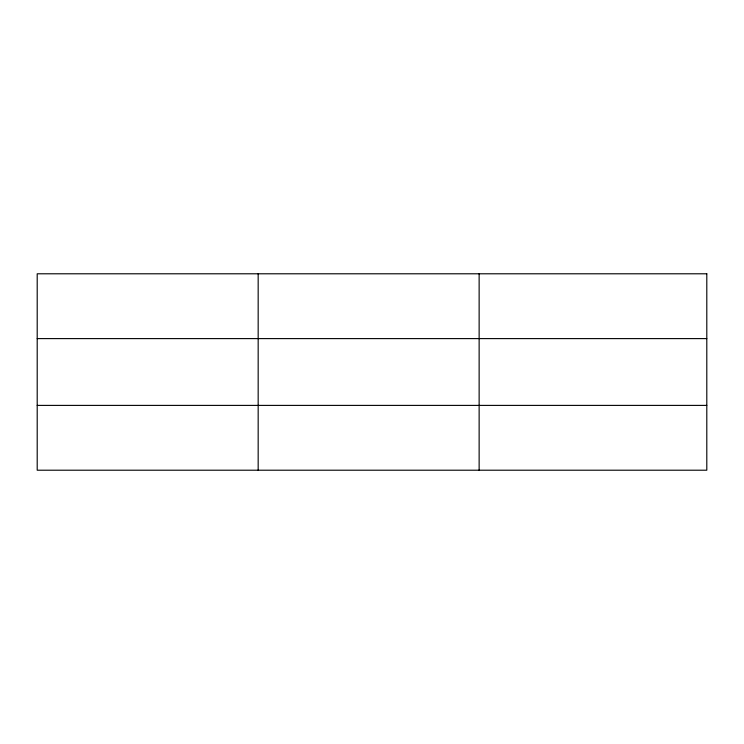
<?xml version="1.0" encoding="UTF-8"?>
<svg xmlns="http://www.w3.org/2000/svg" width="744" height="744" viewBox="0 0 744 744"><rect width="100%" height="100%" fill="white"/><g stroke="black" fill="none" stroke-linecap="round" stroke-linejoin="round"><path stroke-width="1.12" d="M258.168 470.208L258.168 273.792M479.136 470.208L479.136 273.792M37.2 338.604L706.8 338.604M37.2 405.396L706.8 405.396M706.8 273.792L706.8 470.208L37.2 470.208L37.2 273.792L706.8 273.792"/></g></svg>
